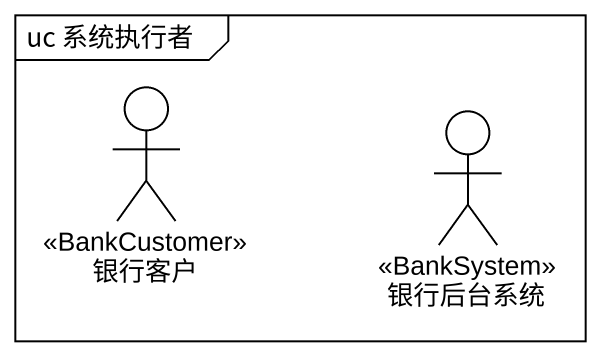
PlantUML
@startuml
mainframe uc 系统执行者
actor 银行客户 <<BankCustomer>>
actor 银行后台系统 <<BankSystem>>
@enduml
